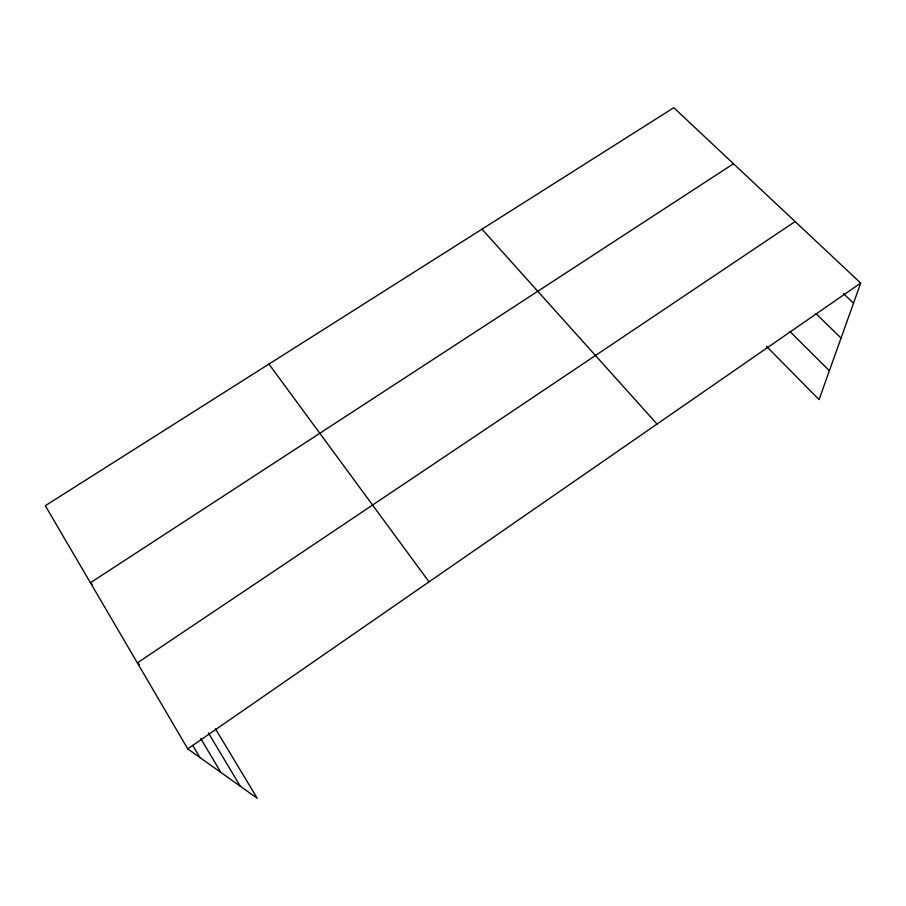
<?xml version="1.0" encoding="UTF-8"?>
<svg xmlns="http://www.w3.org/2000/svg" width="906" height="906" viewBox="0 0 906 906"><rect width="100%" height="100%" fill="white"/><g stroke="black" fill="none" stroke-linecap="round" stroke-linejoin="round"><path stroke-width="1.36" d="M215.413 728.786L257.247 798.288L187.735 748.877L45.3 505.695L673.792 107.712L860.7 283.091L819.058 399.637L766.442 346.285M187.735 748.877L860.7 283.091M795.106 221.551L137.361 662.875L139.399 664.551M733.498 163.737L90.43 582.739L92.446 584.563M843.418 293.567L853.52 303.17M815.898 313.589L841.051 338.085M789.862 331.415L829.375 370.735M482.003 229.161L657.043 424.053M268.935 364.076L429.048 581.867M208.403 732.92L240.283 786.227M200.77 738.537L220.894 772.444M192.774 745.389L199.92 757.541"/></g></svg>
